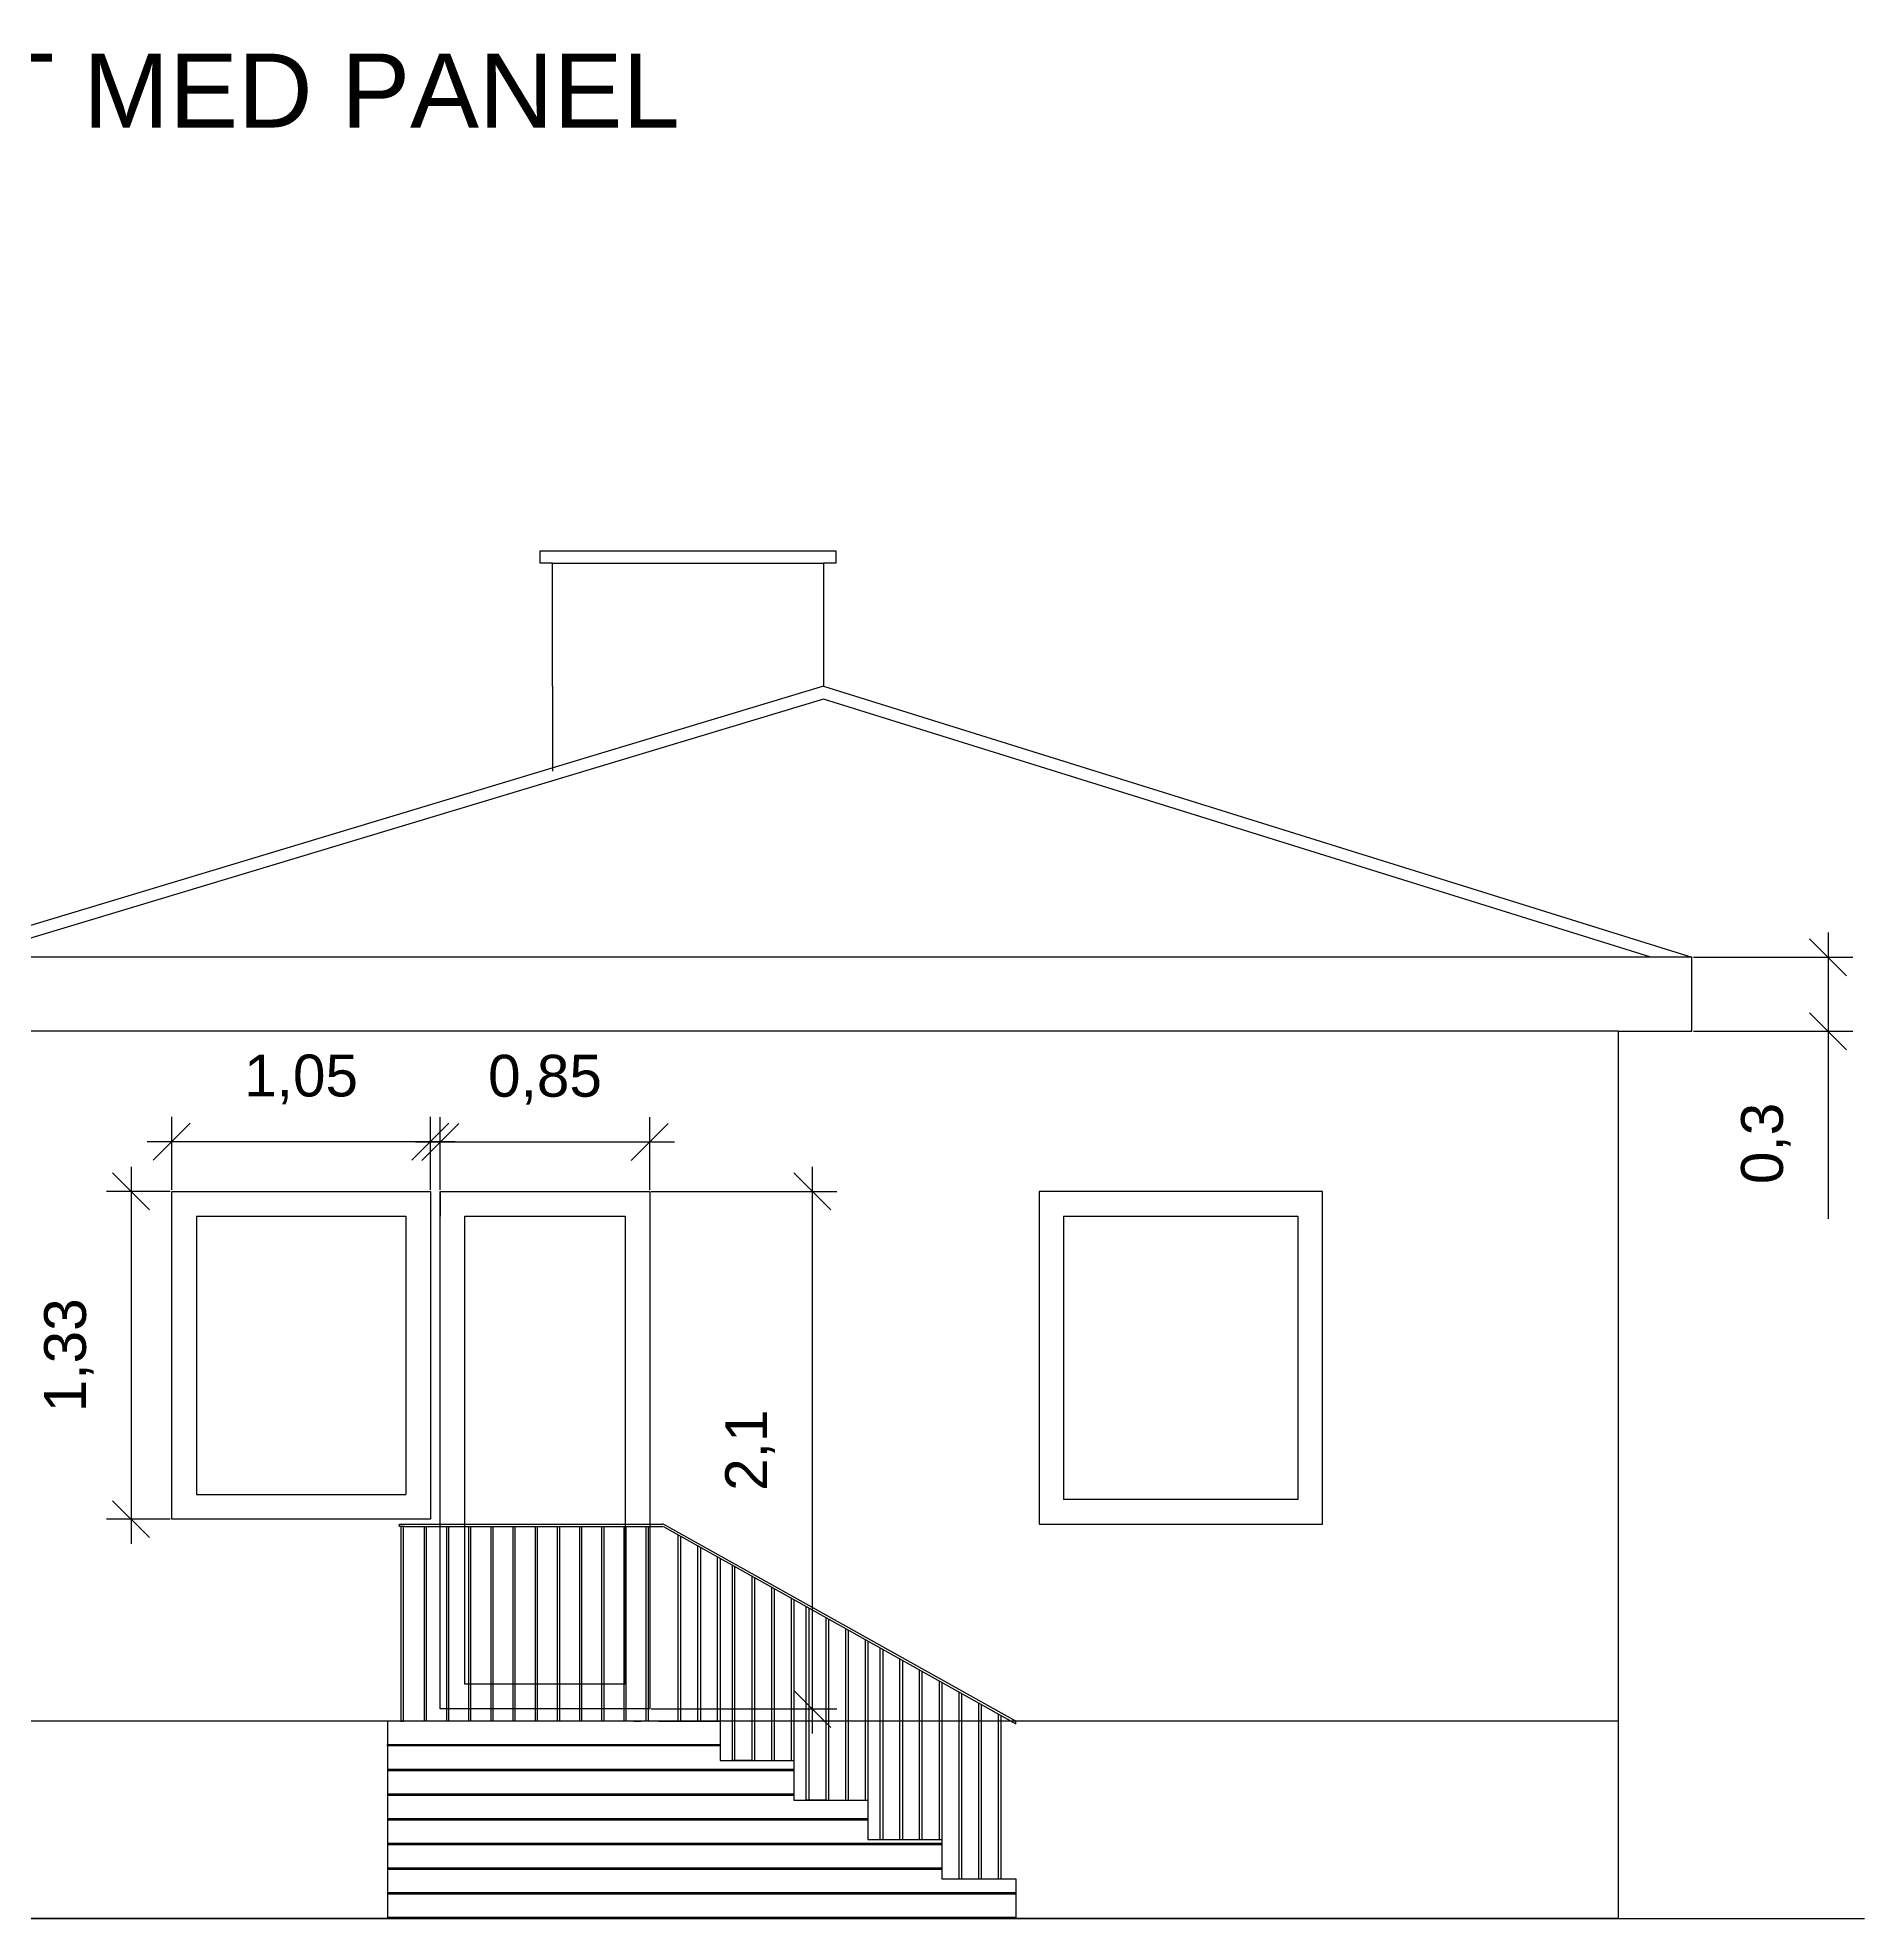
# Model space of a CAD drawing. Header units: millimetres. Extents: x -60009 to 113281, y -58228 to 411188.
# Drawn here: x -41632 to -34217, y 89075 to 96707 of the extents above; entities that cross this region are included whole.
import ezdxf

# ---------------------------------------------------------------- set-up
doc = ezdxf.new("R2010")
doc.units = ezdxf.units.MM
doc.linetypes.add('ACAD_ISO04W100', pattern=[30, 24, -3, 0, -3])
doc.linetypes.add('CENTER2', pattern=[28.575000000000003, 19.05, -3.175, 3.175, -3.175])
doc.layers.get('0').update_dxf_attribs({"color": 1})
for name, color, linetype in [('Angivelser', 7, 'Continuous'), ('Fönster', 1, 'Continuous'), ('Förtydligande', 8, 'CENTER2'), ('Grundritningar', 1, 'Continuous'), ('Mått', 4, 'Continuous')]:
    doc.layers.add(name, color=color, linetype=linetype)
doc.styles.get("Standard").update_dxf_attribs({"font": 'Arial.ttf', "height": 170})
doc.dimstyles.new('Egen dimension', dxfattribs={"dimscale": 10, "dimtxt": 2.5, "dimasz": 15, "dimexe": 10, "dimexo": 0.625, "dimgap": 15, "dimtad": 1, "dimlfac": 0.001, "dimtxsty": 'Standard', "dimblk": 'OBLIQUE', "dimblk1": 'OBLIQUE', "dimblk2": 'OBLIQUE', "dimcen": 20, "dimdle": 10, "dimadec": 0, "dimazin": 0, "dimtfac": 1, "dimtmove": 0, "dimatfit": 3, "dimldrblk": 'OPEN90', "dimfxl": 1, "dimarcsym": 0})

# ---------------------------------------------------------------- blocks, each defined once
blk = doc.blocks.new('_Oblique')
at = {"color": 0, "linetype": 'ByBlock', "lineweight": -2}
blk.add_line((-0.5, -0.5), (0.5, 0.5), dxfattribs=at)
blk = doc.blocks.new('*D238')
at = {"layer": 'Defpoints', "color": 0, "lineweight": 13, "transparency": 16777216}
for p in [(-39147.13429207936, 92025.01402503715), (-39147.13429207936, 89925.01402503715), (-38487.53644764997, 89925.01402503715)]:
    blk.add_point(p, dxfattribs=at)
at = {"layer": 'Mått', "color": 0, "lineweight": -2, "transparency": 16777216}
for p, q in [((-38487.53644764997, 92125.01402503715), (-38487.53644764997, 89825.01402503715)), ((-39140.88429207936, 92025.01402503715), (-38387.53644764997, 92025.01402503715)), ((-39140.88429207936, 89925.01402503715), (-38387.53644764997, 89925.01402503715))]:
    blk.add_line(p, q, dxfattribs=at)
at = {"layer": 'Mått', "color": 0, "lineweight": -2, "transparency": 16777216, "xscale": 150, "yscale": 150, "zscale": 150}
for p, rotation in [((-38487.53644764997, 92025.01402503715), 90), ((-38487.53644764997, 89925.01402503715), 270)]:
    blk.add_blockref('_Oblique', p, dxfattribs=dict(at, rotation=rotation))
at = {"layer": 'Mått', "color": 0, "transparency": 16777216, "insert": (-38739.93071777278, 90975.01402503713), "char_height": 170, "attachment_point": 5, "rotation": 90}
blk.add_mtext('2,1', dxfattribs=at)
blk = doc.blocks.new('_Open90')
at = {"color": 0, "linetype": 'ByBlock', "lineweight": -2}
for p, q in [((0, 0), (-1, 0)), ((-0.5, 0.5), (0, 0)), ((0, 0), (-0.5, -0.5))]:
    blk.add_line(p, q, dxfattribs=at)
blk = doc.blocks.new('*D239')
at = {"layer": 'Defpoints', "color": 0, "lineweight": 13, "transparency": 16777216}
for p in [(-41087.13429207936, 92025.01402503715), (-41251.96955355515, 90695.01402503715), (-41087.13429207936, 90695.01402503715)]:
    blk.add_point(p, dxfattribs=at)
at = {"layer": 'Mått', "color": 0, "lineweight": -2, "transparency": 16777216}
for p, q in [((-41251.96955355515, 92125.01402503715), (-41251.96955355515, 90595.01402503715)), ((-41093.38429207936, 92025.01402503715), (-41351.96955355515, 92025.01402503715)), ((-41093.38429207936, 90695.01402503715), (-41351.96955355515, 90695.01402503715))]:
    blk.add_line(p, q, dxfattribs=at)
at = {"layer": 'Mått', "color": 0, "lineweight": -2, "transparency": 16777216, "xscale": 150, "yscale": 150, "zscale": 150}
for p, rotation in [((-41251.96955355515, 92025.01402503715), 90), ((-41251.96955355515, 90695.01402503715), 270)]:
    blk.add_blockref('_Oblique', p, dxfattribs=dict(at, rotation=rotation))
at = {"layer": 'Mått', "color": 0, "transparency": 16777216, "insert": (-41504.36382367795, 91360.01402503715), "char_height": 170, "attachment_point": 5, "rotation": 90}
blk.add_mtext('1,33', dxfattribs=at)
blk = doc.blocks.new('*D246')
at = {"layer": 'Defpoints', "color": 0, "lineweight": 13, "transparency": 16777216}
for p in [(-39147.13429207936, 92025.01402503715), (-39147.13429207936, 89925.01402503715), (-38487.53644764997, 89925.01402503715)]:
    blk.add_point(p, dxfattribs=at)
at = {"layer": 'Mått', "color": 0, "lineweight": -2, "transparency": 16777216}
for p, q in [((-38487.53644764997, 92125.01402503715), (-38487.53644764997, 89825.01402503715)), ((-39140.88429207936, 92025.01402503715), (-38387.53644764997, 92025.01402503715)), ((-39140.88429207936, 89925.01402503715), (-38387.53644764997, 89925.01402503715))]:
    blk.add_line(p, q, dxfattribs=at)
at = {"layer": 'Mått', "color": 0, "lineweight": -2, "transparency": 16777216, "xscale": 150, "yscale": 150, "zscale": 150}
for p, rotation in [((-38487.53644764997, 92025.01402503715), 90), ((-38487.53644764997, 89925.01402503715), 270)]:
    blk.add_blockref('_Oblique', p, dxfattribs=dict(at, rotation=rotation))
at = {"layer": 'Mått', "color": 0, "transparency": 16777216, "insert": (-38739.93071777278, 90975.01402503713), "char_height": 170, "attachment_point": 5, "rotation": 90}
blk.add_mtext('2,1', dxfattribs=at)
blk = doc.blocks.new('*D247')
at = {"layer": 'Defpoints', "color": 0, "lineweight": 13, "transparency": 16777216}
for p in [(-41087.13429207936, 92025.01402503715), (-41251.96955355515, 90695.01402503715), (-41087.13429207936, 90695.01402503715)]:
    blk.add_point(p, dxfattribs=at)
at = {"layer": 'Mått', "color": 0, "lineweight": -2, "transparency": 16777216}
for p, q in [((-41251.96955355515, 92125.01402503715), (-41251.96955355515, 90595.01402503715)), ((-41093.38429207936, 92025.01402503715), (-41351.96955355515, 92025.01402503715)), ((-41093.38429207936, 90695.01402503715), (-41351.96955355515, 90695.01402503715))]:
    blk.add_line(p, q, dxfattribs=at)
at = {"layer": 'Mått', "color": 0, "lineweight": -2, "transparency": 16777216, "xscale": 150, "yscale": 150, "zscale": 150}
for p, rotation in [((-41251.96955355515, 92025.01402503715), 90), ((-41251.96955355515, 90695.01402503715), 270)]:
    blk.add_blockref('_Oblique', p, dxfattribs=dict(at, rotation=rotation))
at = {"layer": 'Mått', "color": 0, "transparency": 16777216, "insert": (-41504.36382367795, 91360.01402503715), "char_height": 170, "attachment_point": 5, "rotation": 90}
blk.add_mtext('1,33', dxfattribs=at)
blk = doc.blocks.new('*D249')
at = {"layer": 'Defpoints', "color": 0, "lineweight": 13, "ltscale": 100, "transparency": 16777216}
for p in [(-34917.13429207936, 92975.01402503715), (-34917.13429207936, 92675.01402503715), (-34364.54764506585, 92675.01402503715)]:
    blk.add_point(p, dxfattribs=at)
at = {"layer": 'Mått', "color": 0, "lineweight": -2, "ltscale": 100, "transparency": 16777216}
for p, q in [((-34364.54764506585, 93075.01402503715), (-34364.54764506585, 92675.01402503715)), ((-34910.88429207936, 92975.01402503715), (-34264.54764506585, 92975.01402503715)), ((-34910.88429207936, 92675.01402503715), (-34264.54764506585, 92675.01402503715)), ((-34364.54764506585, 92675.01402503715), (-34364.54764506585, 91914.23639884342))]:
    blk.add_line(p, q, dxfattribs=at)
at = {"layer": 'Mått', "color": 0, "lineweight": -2, "ltscale": 100, "transparency": 16777216, "xscale": 150, "yscale": 150, "zscale": 150}
for p, rotation in [((-34364.54764506585, 92975.01402503715), 90), ((-34364.54764506585, 92675.01402503715), 270)]:
    blk.add_blockref('_Oblique', p, dxfattribs=dict(at, rotation=rotation))
at = {"layer": 'Mått', "color": 0, "ltscale": 100, "transparency": 16777216, "insert": (-34616.94191518865, 92219.62521194028), "char_height": 170, "attachment_point": 5, "rotation": 90}
blk.add_mtext('0,3', dxfattribs=at)
blk = doc.blocks.new('*D251')
at = {"layer": 'Defpoints', "color": 0, "lineweight": 13, "ltscale": 100, "transparency": 16777216}
for p in [(-40037.13429207936, 92227.01455481478), (-41087.13429207936, 92025.01402503715), (-40037.13429207936, 92025.01402503715)]:
    blk.add_point(p, dxfattribs=at)
at = {"layer": 'Mått', "color": 0, "lineweight": -2, "ltscale": 100, "transparency": 16777216}
for p, q in [((-41087.13429207936, 92031.26402503715), (-41087.13429207936, 92327.01455481478)), ((-40037.13429207936, 92031.26402503715), (-40037.13429207936, 92327.01455481478)), ((-41187.13429207936, 92227.01455481478), (-39937.13429207936, 92227.01455481478))]:
    blk.add_line(p, q, dxfattribs=at)
at = {"layer": 'Mått', "color": 0, "lineweight": -2, "ltscale": 100, "transparency": 16777216, "xscale": 150, "yscale": 150, "zscale": 150, "rotation": 180}
blk.add_blockref('_Oblique', (-41087.13429207936, 92227.01455481478), dxfattribs=at)
at = {"layer": 'Mått', "color": 0, "lineweight": -2, "ltscale": 100, "transparency": 16777216, "xscale": 150, "yscale": 150, "zscale": 150}
blk.add_blockref('_Oblique', (-40037.13429207936, 92227.01455481478), dxfattribs=at)
at = {"layer": 'Mått', "color": 0, "ltscale": 100, "transparency": 16777216, "insert": (-40562.13429207936, 92479.40882493756), "char_height": 170, "attachment_point": 5}
blk.add_mtext('1,05', dxfattribs=at)
blk = doc.blocks.new('*D252')
at = {"layer": 'Defpoints', "color": 0, "lineweight": 13, "ltscale": 100, "transparency": 16777216}
for p in [(-39147.13429207936, 92225.9985476106), (-39997.13429207936, 92025.01402503715), (-39147.13429207936, 92025.01402503715)]:
    blk.add_point(p, dxfattribs=at)
at = {"layer": 'Mått', "color": 0, "lineweight": -2, "ltscale": 100, "transparency": 16777216}
for p, q in [((-39997.13429207936, 92031.26402503715), (-39997.13429207936, 92325.9985476106)), ((-39147.13429207936, 92031.26402503715), (-39147.13429207936, 92325.9985476106)), ((-40097.13429207936, 92225.9985476106), (-39047.13429207936, 92225.9985476106))]:
    blk.add_line(p, q, dxfattribs=at)
at = {"layer": 'Mått', "color": 0, "lineweight": -2, "ltscale": 100, "transparency": 16777216, "xscale": 150, "yscale": 150, "zscale": 150, "rotation": 180}
blk.add_blockref('_Oblique', (-39997.13429207936, 92225.9985476106), dxfattribs=at)
at = {"layer": 'Mått', "color": 0, "lineweight": -2, "ltscale": 100, "transparency": 16777216, "xscale": 150, "yscale": 150, "zscale": 150}
blk.add_blockref('_Oblique', (-39147.13429207936, 92225.9985476106), dxfattribs=at)
at = {"layer": 'Mått', "color": 0, "ltscale": 100, "transparency": 16777216, "insert": (-39572.13429207936, 92478.39281773337), "char_height": 170, "attachment_point": 5}
blk.add_mtext('0,85', dxfattribs=at)

msp = doc.modelspace()

# ---------------------------------------------------------------- linework, layer by layer
at = {"layer": 'Fönster'}
for p, q in [((-41087.13429207936, 90695.01402503715), (-41087.13429207936, 92025.01402503715)), ((-41087.13429207936, 92025.01402503715), (-40037.13429207936, 92025.01402503715)), ((-40037.13429207936, 92025.01402503715), (-40037.13429207936, 90695.01402503715)), ((-39997.13429207936, 92025.01402503715), (-39147.13429207936, 92025.01402503715)), ((-39997.13429207936, 89925.01402503715), (-39997.13429207936, 92025.01402503715)), ((-39997.13429207936, 92025.01402503715), (-39997.13429207936, 91925.01402503715)), ((-39147.13429207936, 92025.01402503715), (-39147.13429207936, 89925.01402503715)), ((-39147.13429207936, 91975.01402503715), (-39147.13429207936, 91875.01402503715)), ((-36417.13429207936, 92025.01402503715), (-37567.13429207936, 92025.01402503715)), ((-37567.13429207936, 92025.01402503715), (-37567.13429207936, 90675.01402503715)), ((-36417.13429207936, 90675.01402503715), (-36417.13429207936, 92025.01402503715)), ((-40987.13429207936, 91925.01402503715), (-40987.13429207936, 90795.01402503715)), ((-40987.13429207936, 91925.01402503715), (-40137.13429207936, 91925.01402503715)), ((-40137.13429207936, 91925.01402503715), (-40137.13429207935, 90795.01402503715)), ((-39897.13429207936, 90025.01402503715), (-39897.13429207936, 91925.01402503715)), ((-39897.13429207936, 91925.01402503715), (-39247.13429207936, 91925.01402503715)), ((-39247.13429207936, 91925.01402503715), (-39247.13429207936, 90025.01402503715)), ((-37467.13429207936, 91925.01402503715), (-37467.13429207936, 90775.01402503715)), ((-37467.13429207936, 91925.01402503715), (-36517.13429207936, 91925.01402503715)), ((-36517.13429207936, 91925.01402503715), (-36517.13429207936, 90775.01402503715)), ((-40987.13429207936, 90795.01402503715), (-40137.13429207936, 90795.01402503715)), ((-36517.13429207936, 90775.01402503715), (-37467.13429207936, 90775.01402503715)), ((-40037.13429207936, 90695.01402503715), (-41087.13429207936, 90695.01402503715)), ((-37567.13429207936, 90675.01402503715), (-36417.13429207936, 90675.01402503715)), ((-39247.13429207936, 90025.01402503715), (-39897.13429207936, 90025.01402503715)), ((-39147.13429207936, 89925.01402503715), (-39997.13429207936, 89925.01402503715))]:
    msp.add_line(p, q, dxfattribs=at)
at = {"layer": 'Förtydligande', "linetype": 'ACAD_ISO04W100', "lineweight": -3, "ltscale": 0.1}
msp.add_line((-47157.13429207936, 89075.01402503715), (-34217.13429207936, 89075.01402503715), dxfattribs=at)
at = {"layer": 'Förtydligande', "ltscale": 100}
msp.add_line((-41417.13429207936, 89075.01402503715), (-38104.71554118253, 89075.01402503715), dxfattribs=at)
at = {"layer": 'Grundritningar'}
for p, q in [((-39591.63056195527, 94574.91850187126), (-39591.63056195527, 94624.91850187126)), ((-39591.63056195527, 94624.91850187126), (-38391.63056195527, 94624.91850187126)), ((-39541.63056195527, 94574.91850187126), (-39591.63056195527, 94574.91850187126)), ((-39541.63056195527, 94074.91850187126), (-39541.63056195527, 94574.91850187126)), ((-39541.63056195527, 94574.91850187126), (-38441.63056195527, 94574.91850187126)), ((-38441.63056195527, 94574.91850187126), (-38441.63056195527, 94074.91850187126)), ((-38391.63056195526, 94574.91850187126), (-38441.63056195527, 94574.91850187126)), ((-38391.63056195527, 94624.91850187126), (-38391.63056195526, 94574.91850187126)), ((-38441.63056195527, 94074.91850187126), (-42087.13429207936, 92975.01402503715)), ((-39541.63056195527, 94074.91850187126), (-39541.63056195527, 93729.77697082097)), ((-38441.63056195527, 94074.91850187126), (-34917.13429207936, 92975.01402503715)), ((-38441.22692426173, 94022.41833129337), (-41919.76238281114, 92975.01402503715)), ((-35084.50620134758, 92975.01402503715), (-38441.22692426173, 94022.41833129337)), ((-34917.13429207936, 92975.01402503715), (-42087.13429207936, 92975.01402503715)), ((-34917.13429207936, 92675.01402503715), (-34917.13429207936, 92975.01402503715)), ((-35217.13429207936, 92675.01402503715), (-42087.13429207936, 92675.01402503715)), ((-35217.13429207936, 92675.01402503715), (-35217.13429207936, 89875.01402503715)), ((-35217.13429207936, 92675.01402503715), (-34917.13429207936, 92675.01402503715)), ((-35217.13429207936, 92675.01402503715), (-35217.13429207936, 90728.48336670853)), ((-40162.13429207936, 90665.01402503715), (-40162.13429207936, 90675.01402503715)), ((-40162.13429207936, 90675.01402503715), (-40142.13429207936, 90675.01402503715)), ((-40142.13429207936, 90675.01402503715), (-39106.83823574657, 90675.01402503715)), ((-39111.66029208106, 90675.01402503715), (-39097.28391475702, 90675.01402503715)), ((-37661.66029208106, 89875.01402503715), (-39087.52141765416, 90672.4695012643)), ((-40152.13429207936, 90665.01402503715), (-40162.13429207936, 90665.01402503715)), ((-40152.13429207936, 90665.01402503715), (-40157.13429207936, 90665.01402503715)), ((-40157.13429207936, 90665.01402503715), (-40157.13429207936, 89875.01402503715)), ((-40142.13429207936, 90665.01402503715), (-40152.13429207936, 90665.01402503715)), ((-40147.13429207936, 89875.01402503715), (-40147.13429207936, 90665.01402503715)), ((-40142.13429207936, 90665.01402503715), (-39097.28391475702, 90665.01402503715)), ((-40062.59170828643, 90665.01407145786), (-40062.59170828643, 89875.01408080061)), ((-40052.59170828643, 89875.01408080061), (-40052.59170828643, 90665.01407132343)), ((-39972.59170828643, 90665.014070248), (-39972.59170828643, 89875.01408080061)), ((-39962.59170828643, 89875.01408080061), (-39962.59170828643, 90665.01407011357)), ((-39882.59170828643, 90665.01406903815), (-39882.59170828643, 89875.01408080061)), ((-39872.59170828643, 89875.01408080061), (-39872.59170828643, 90665.01406890372)), ((-39792.59170828643, 90665.0140678283), (-39792.59170828643, 89875.01408080061)), ((-39782.59170828643, 89875.01408080061), (-39782.59170828643, 90665.01406769388)), ((-39702.59170828643, 90665.01406661846), (-39702.59170828643, 89875.01408080061)), ((-39692.59170828643, 89875.01408080061), (-39692.59170828643, 90665.01406648403)), ((-39612.59170828643, 90665.0140654086), (-39612.59170828643, 89875.01408080061)), ((-39602.59170828643, 89875.01408080061), (-39602.59170828643, 90665.01406527417)), ((-39522.59170828643, 90665.01406419874), (-39522.59170828643, 89875.01408080061)), ((-39512.59170828643, 89875.01408080061), (-39512.59170828643, 90665.01406406432)), ((-39432.59170828643, 90665.01406298889), (-39432.59170828643, 89875.01408080061)), ((-39422.59170828643, 89875.01408080061), (-39422.59170828643, 90665.01406285446)), ((-39342.59170828643, 90665.01406177905), (-39342.59170828643, 89875.01408080061)), ((-39332.59170828643, 89875.01408080061), (-39332.59170828643, 90665.01406177905)), ((-39252.59170828643, 90665.01406062233), (-39252.59170828643, 89875.01408080061)), ((-39242.59170828643, 89875.01408080061), (-39242.59170828643, 90665.01406049379)), ((-39162.59170828643, 90665.01405946561), (-39162.59170828643, 89875.01408080061)), ((-39152.59170828643, 89875.01408080061), (-39152.59170828643, 90665.01405933709)), ((-39087.52141765416, 90662.4695012643), (-37661.66029208106, 89865.01402503715)), ((-39031.66024767356, 89875.01406301727), (-39031.66024767356, 90631.22747137057)), ((-39021.66024767356, 90625.63467231092), (-39021.66024767356, 89875.01406301727)), ((-38951.66024767356, 89875.01406301727), (-38951.66024767356, 90586.48507889349)), ((-38941.66024767356, 90580.89227983388), (-38941.66024767356, 89875.01406301727)), ((-38871.66024767356, 89875.01406301727), (-38871.66024767356, 90541.74268641643)), ((-38861.66024767355, 90536.14988735679), (-38861.66024767355, 89875.01406301727)), ((-38811.66024767356, 89715.01406301727), (-38811.66024767356, 90508.18589205864)), ((-38801.66024767356, 89715.01406301727), (-38801.66024767356, 90502.59309299901)), ((-38731.66024767356, 89715.01406301727), (-38731.66024767355, 90463.44349958158)), ((-38721.66024767356, 90457.85070052196), (-38721.66024767356, 89715.01406301727)), ((-38651.66024767356, 89715.01406301727), (-38651.66024767356, 90418.70110710451)), ((-38641.66024767356, 90413.1083080449), (-38641.66024767356, 89715.01406301727)), ((-38571.66024767356, 89715.01406301727), (-38571.66024767354, 90373.95871462747)), ((-38561.66024767356, 90368.36591556785), (-38561.66024767355, 89715.01406301727)), ((-38511.66024767354, 89555.01402379684), (-38511.66024767354, 90340.40192026968)), ((-38501.66024767354, 90334.80912121004), (-38501.66024767354, 89555.01402503715)), ((-38431.66024767356, 89555.01406301727), (-38431.66024767356, 90295.65952779261)), ((-38421.66024767356, 90290.06672873299), (-38421.66024767356, 89555.01406301727)), ((-38351.66024767356, 89555.01406301727), (-38351.66024767356, 90250.91713531555)), ((-38341.66024767356, 90245.32433625593), (-38341.66024767356, 89555.01406301727)), ((-38271.66024767356, 89555.01406301727), (-38271.66024767356, 90206.1747428385)), ((-38261.66024767356, 90200.58194377887), (-38261.66024767355, 89555.01406301727)), ((-38211.66024767356, 89395.01406301727), (-38211.66024767356, 90172.6179484807)), ((-38201.66024767356, 90167.02514942107), (-38201.66024767356, 89395.01406301727)), ((-38131.66024767356, 89395.01406301727), (-38131.66024767356, 90127.87555600365)), ((-38121.66024767356, 90122.28275694401), (-38121.66024767356, 89395.01406301727)), ((-38051.66024767356, 89395.01406301727), (-38051.66024767356, 90083.13316352658)), ((-38041.66024767356, 89395.01402503715), (-38041.66024767356, 90077.54036446696)), ((-37971.66024767356, 89395.01406301727), (-37971.66024767356, 90038.39077104953)), ((-37961.66024767355, 90032.7979719899), (-37961.66024767355, 89395.01406301727)), ((-37891.65166946135, 89235.01400138871), (-37891.65166946135, 89993.64358095075)), ((-37881.65166946135, 89988.05078189113), (-37881.65166946135, 89235.01400138871)), ((-37811.65166946135, 89235.01400138871), (-37811.65166946135, 89948.9011884737)), ((-37801.65166946135, 89943.30838941407), (-37801.65166946135, 89235.01400138871)), ((-37731.65166946135, 89235.01400138871), (-37731.65166946135, 89904.15879599663)), ((-35217.13429207936, 89875.01402503715), (-41787.13429207936, 89875.01402503715)), ((-40091.66029208106, 89875.01402503715), (-40211.66029208106, 89875.01402503715)), ((-40211.66029208106, 89875.01402503715), (-40211.66029208105, 89075.01402503715)), ((-40157.13429207936, 89875.01402503715), (-40147.13429207936, 89875.01402503715)), ((-39111.66029208106, 89875.01402503715), (-40091.66029208106, 89875.01402503715)), ((-39211.66029208106, 89875.01402503715), (-39181.66029208108, 89875.01405913034)), ((-39111.66029208106, 89875.01402503715), (-39211.66029208106, 89875.01402503715)), ((-39111.66029208106, 89875.01402503715), (-38861.66029208106, 89875.01402503715)), ((-39062.59170828643, 89875.0140583089), (-39072.59170828643, 89875.0140583089)), ((-38861.66029208106, 89875.01402503715), (-38861.66029208106, 89715.01402503715)), ((-37721.65166946134, 89898.56599693702), (-37721.65166946134, 89235.01400138871)), ((-37661.66029208106, 89865.01402503715), (-37661.66029208106, 89875.01402503715)), ((-35217.13429207936, 89875.01402503715), (-35217.13429207936, 89075.01402503715)), ((-40211.66029208106, 89775.01351928926), (-40211.66029208106, 89780.01351928926)), ((-40211.66029208106, 89780.01351928926), (-38861.66029208106, 89780.01351928926)), ((-38861.66029208106, 89715.01402503715), (-38561.66029208106, 89715.01402503715)), ((-38801.66024767356, 89715.01406301727), (-38811.66024767356, 89715.01406301727)), ((-38731.66024767356, 89715.01406301727), (-38801.66024767356, 89715.01406301727)), ((-38561.66029208106, 89715.01402503715), (-38561.66029208106, 89555.01402503715)), ((-38561.66029208106, 89555.01402503715), (-38261.66029208106, 89555.01402503715)), ((-38431.66024767356, 89555.01406301727), (-38511.66024767354, 89555.01402379684)), ((-38261.66029208106, 89555.01402503715), (-38261.66029208106, 89395.01402503715)), ((-38261.66029208106, 89395.01402503715), (-37961.66029208106, 89395.01402503715)), ((-38051.66024767356, 89395.01402503715), (-38041.66024767356, 89395.01402503715)), ((-37961.66029208106, 89395.01402503715), (-37961.66029208106, 89235.01402503715)), ((-37961.66029208106, 89235.01402503715), (-37661.66029208106, 89235.01402503715)), ((-37661.66029208106, 89235.01402503715), (-37661.66029208105, 89075.01402503715)), ((-35217.13429207936, 89075.01402503715), (-46157.13429207936, 89075.01402503715))]:
    msp.add_line(p, q, dxfattribs=at)
at = {"layer": 'Grundritningar', "ltscale": 100}
for p, q in [((-38861.66029208106, 89775.01351928926), (-40211.66042389205, 89775.01351928926)), ((-40211.66042389205, 89680.01351928926), (-38561.66029208106, 89680.01351928926)), ((-40211.66042389205, 89675.01351928926), (-38561.66029208106, 89675.01351928926)), ((-40211.66042389206, 89580.01351928926), (-38561.66029208106, 89580.01351928926)), ((-40211.66042389206, 89575.01351928926), (-38561.66029208106, 89575.01351928926)), ((-40211.66042389206, 89480.01351928926), (-38261.66029208106, 89480.01351928926)), ((-40211.66042389206, 89475.01351928926), (-38261.66029208106, 89475.01351928926)), ((-40211.66042389205, 89380.01351928926), (-37961.66029208106, 89380.01351928926)), ((-40211.66042389205, 89375.01351928926), (-37961.66029208106, 89375.01351928926)), ((-40211.66042389206, 89280.01351928926), (-37961.66029208106, 89280.01351928926)), ((-40211.66042389205, 89275.01351928926), (-37961.66029208106, 89275.01351928926)), ((-40211.66042389206, 89180.01351928926), (-37661.66029208106, 89180.01351928926)), ((-40211.66042389206, 89175.01351928926), (-37661.66029208106, 89175.01351928926)), ((-40211.66042389206, 89080.01351928926), (-37661.66029208105, 89080.01351928926))]:
    msp.add_line(p, q, dxfattribs=at)
at = {"layer": 'Grundritningar'}
for centre in [(-39097.28391475702, 90655.01402503715), (-39097.28391475702, 90645.01402503715)]:
    msp.add_arc(centre, 20, 60.78259191491246, 90, dxfattribs=at)

# ---------------------------------------------------------------- texts
at = {"layer": 'Angivelser'}
msp.add_text('FASAD MOT SYDVÄST MED PANEL', height=300, dxfattribs=at).set_placement((-46080.27220440652, 96341.982683662))

# ---------------------------------------------------------------- dimensions: what is measured, and where the dimension line sits
at = {"layer": 'Mått', "ltscale": 100}
dim = msp.add_linear_dim(base=(-34364.54764506585, 92675.01402503715), p1=(-34917.13429207936, 92975.01402503715), p2=(-34917.13429207936, 92675.01402503715), angle=90, dimstyle='Egen dimension', dxfattribs=at)
dim.commit()
dim.dimension.update_dxf_attribs({"geometry": '*D249', "text_midpoint": (-34616.94191518865, 92219.62521194028)})
for base, p1, p2, picture, middle in [((-40037.13429207936, 92227.01455481478), (-41087.13429207936, 92025.01402503715), (-40037.13429207936, 92025.01402503715), '*D251', (-40562.13429207936, 92479.40882493756)), ((-39147.13429207936, 92225.9985476106), (-39997.13429207936, 92025.01402503715), (-39147.13429207936, 92025.01402503715), '*D252', (-39572.13429207936, 92478.39281773337))]:
    dim = msp.add_linear_dim(base=base, p1=p1, p2=p2, dimstyle='Egen dimension', dxfattribs=at)
    dim.commit()
    dim.dimension.update_dxf_attribs({"geometry": picture, "text_midpoint": middle})
at = {"layer": 'Mått'}
for picture in ['*D239', '*D247']:
    dim = msp.add_linear_dim(base=(-41251.96955355515, 90695.01402503715), p1=(-41087.13429207936, 92025.01402503715), p2=(-41087.13429207936, 90695.01402503715), angle=90, dimstyle='Egen dimension', dxfattribs=at)
    dim.commit()
    dim.dimension.update_dxf_attribs({"geometry": picture, "text_midpoint": (-41251.96955355517, 91360.01402503715), "dimtype": 160})
for picture in ['*D238', '*D246']:
    dim = msp.add_linear_dim(base=(-38487.53644764997, 89925.01402503715), p1=(-39147.13429207936, 92025.01402503715), p2=(-39147.13429207936, 89925.01402503715), angle=90, dimstyle='Egen dimension', dxfattribs=at)
    dim.commit()
    dim.dimension.update_dxf_attribs({"geometry": picture, "text_midpoint": (-38739.93071777278, 90975.01402503713)})

doc.saveas('drawing.dxf')
